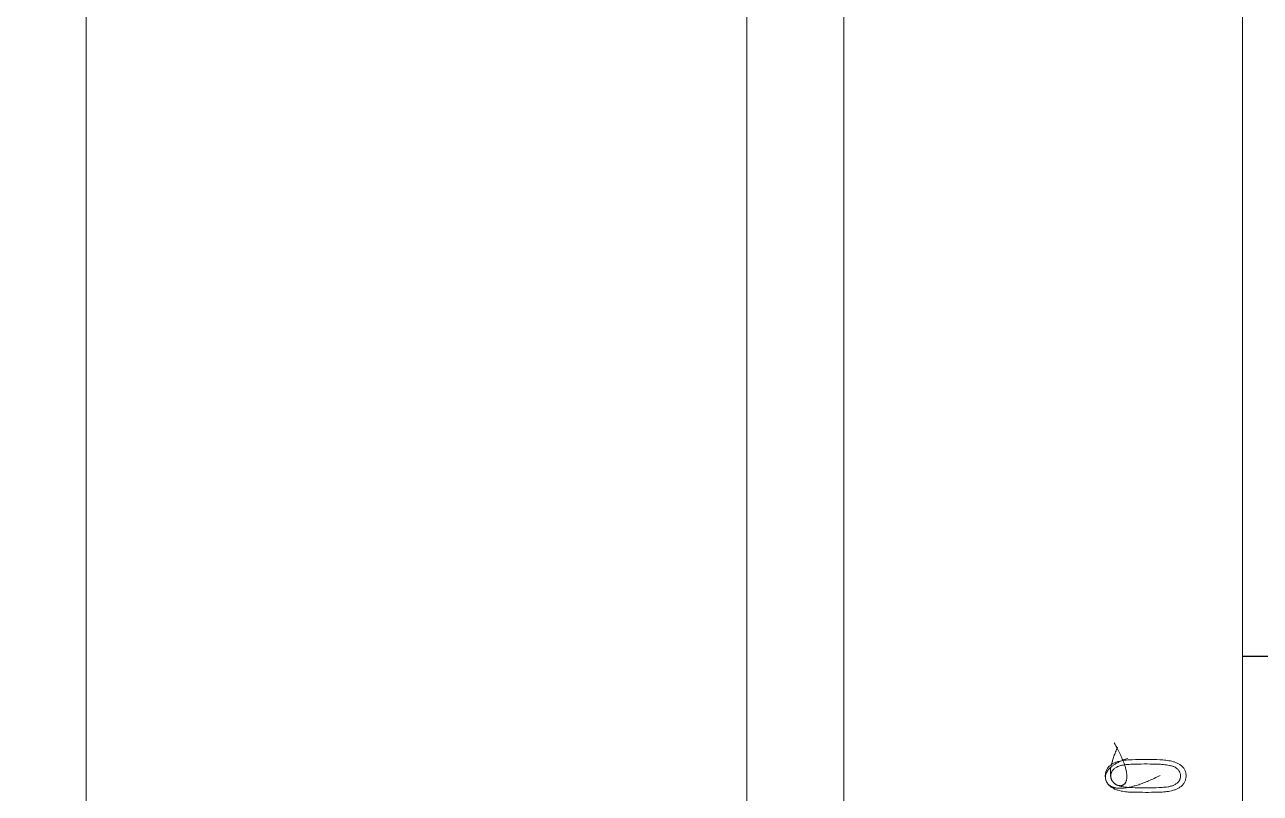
# Model space of a CAD drawing. Header units: millimetres. Extents: x 42356 to 50646, y 31507 to 39566.
# Drawn here: x 47878.15 to 47899.84, y 33833.09 to 33846.57 of the extents above; entities that cross this region are included whole.
import ezdxf

# ---------------------------------------------------------------- set-up
doc = ezdxf.new("R2010")
doc.units = ezdxf.units.MM
doc.set_wipeout_variables(frame=1)
doc.layers.add('000-PI-Oprema', color=30, linetype='Continuous', lineweight=5)
doc.layers.add('004-PI-DIN Šina', color=3, linetype='Continuous')

# ---------------------------------------------------------------- blocks, each defined once
blk = doc.blocks.new('*U116')
at = {"layer": '004-PI-DIN Šina'}
blk.add_lwpolyline([(650, -17.5), (650, 17.5), (0, 17.5), (0, -17.5)], close=True, dxfattribs=at)
blk = doc.blocks.new('PLC_CARD')
at = {"layer": '000-PI-Oprema'}
for p, q in [((0, 28.476), (15, 28.476)), ((15, 28.476), (15, 16.976)), ((5.096, 26.895), (5.677, 27.476)), ((5.677, 27.476), (9.323, 27.476)), ((9.323, 27.476), (9.904, 26.895)), ((3.257, 25.905), (4.672, 27.319)), ((4.672, 27.319), (5.096, 26.895)), ((9.904, 26.895), (10.328, 27.319)), ((10.328, 27.319), (11.743, 25.905)), ((3.682, 25.481), (3.257, 25.905)), ((11.743, 25.905), (11.318, 25.481)), ((3.1, 24.899), (3.682, 25.481)), ((11.318, 25.481), (11.9, 24.899)), ((3.1, 21.233), (3.1, 24.899)), ((11.9, 24.899), (11.9, 21.233)), ((1.597, 19.73), (3.1, 21.233)), ((11.9, 21.233), (13.403, 19.73)), ((4.143, 17.184), (1.597, 19.73)), ((13.403, 19.73), (10.857, 17.184)), ((5.635, 18.676), (4.143, 17.184)), ((9.365, 18.676), (5.635, 18.676)), ((10.857, 17.184), (9.365, 18.676)), ((0, 16.976), (15, 16.976)), ((15, 16.976), (15, 16.476)), ((0, 16.476), (15, 16.476)), ((0, 16.376), (15, 16.376)), ((15, 16.476), (15, 16.376)), ((15, 16.376), (15, -16.376))]:
    blk.add_line(p, q, dxfattribs=at)
blk.add_wipeout([(0, 54.264), (4.898, 54.264), (4.898, 54.031), (5.717, 54.031), (5.717, 56.214), (9.283, 56.214), (9.283, 54.031), (10.09, 54.031), (10.09, 54.264), (15, 54.264), (15, -15.036), (10.09, -15.036), (10.09, -14.803), (9.283, -14.804), (9.283, -16.986), (5.717, -16.986), (5.717, -14.803), (4.898, -14.803), (4.898, -15.036), (0, -15.036)]).dxf.layer = '000-PI-Oprema'
for p, q in [((15, 44.882), (15, -13.352)), ((1.7, 13.514), (1.7, 38.214)), ((13.3, 38.214), (13.3, 13.514))]:
    blk.add_line(p, q, dxfattribs=at)
blk = doc.blocks.new('6ES7193-6PA00-0AA0')
blk.add_wipeout([(47315.581, 38480.041), (47322.581, 38480.041), (47322.581, 38362.904), (47315.581, 38362.904)])
at = {"layer": '000-PI-Oprema'}
for p, q in [((47315.581, 38362.904), (47315.581, 38480.041)), ((47322.581, 38362.904), (47322.581, 38480.041)), ((47320.173, 38439.121), (47320.173, 38439.12)), ((47320.288, 38439.048), (47320.287, 38439.051)), ((47321.591, 38439.127), (47321.591, 38439.128))]:
    blk.add_line(p, q, dxfattribs=at)
for points in [[(47320.329, 38439.703), (47320.344, 38439.676), (47320.359, 38439.65), (47320.373, 38439.625), (47320.386, 38439.6), (47320.399, 38439.575), (47320.411, 38439.551), (47320.423, 38439.528), (47320.434, 38439.505), (47320.444, 38439.483), (47320.454, 38439.462), (47320.463, 38439.44), (47320.472, 38439.42), (47320.48, 38439.4), (47320.488, 38439.38), (47320.496, 38439.361), (47320.502, 38439.343), (47320.509, 38439.324), (47320.514, 38439.307), (47320.52, 38439.29), (47320.525, 38439.273), (47320.529, 38439.257), (47320.533, 38439.242), (47320.537, 38439.226), (47320.54, 38439.212), (47320.543, 38439.197), (47320.545, 38439.184), (47320.547, 38439.17), (47320.549, 38439.158), (47320.55, 38439.145), (47320.551, 38439.133), (47320.551, 38439.122), (47320.551, 38439.11), (47320.551, 38439.1), (47320.551, 38439.089), (47320.55, 38439.08), (47320.549, 38439.07), (47320.547, 38439.061), (47320.546, 38439.052), (47320.544, 38439.044), (47320.541, 38439.036), (47320.539, 38439.029), (47320.536, 38439.022), (47320.533, 38439.015), (47320.53, 38439.009), (47320.526, 38439.003), (47320.523, 38438.997), (47320.519, 38438.992), (47320.515, 38438.987), (47320.511, 38438.982), (47320.506, 38438.978), (47320.502, 38438.974), (47320.497, 38438.971), (47320.492, 38438.968), (47320.487, 38438.965), (47320.482, 38438.962), (47320.477, 38438.96), (47320.471, 38438.958), (47320.466, 38438.956), (47320.46, 38438.955), (47320.455, 38438.954), (47320.443, 38438.953), (47320.431, 38438.952), (47320.42, 38438.953), (47320.408, 38438.955), (47320.396, 38438.958), (47320.384, 38438.962), (47320.373, 38438.967), (47320.361, 38438.973), (47320.35, 38438.98), (47320.34, 38438.987), (47320.33, 38438.995), (47320.32, 38439.004), (47320.311, 38439.014), (47320.303, 38439.024), (47320.295, 38439.035), (47320.289, 38439.046), (47320.283, 38439.058), (47320.278, 38439.071), (47320.274, 38439.084), (47320.272, 38439.097), (47320.27, 38439.111), (47320.27, 38439.124), (47320.27, 38439.138), (47320.272, 38439.151), (47320.274, 38439.164), (47320.278, 38439.177), (47320.28, 38439.183), (47320.283, 38439.189), (47320.285, 38439.195), (47320.289, 38439.201), (47320.295, 38439.212), (47320.303, 38439.223), (47320.312, 38439.233), (47320.321, 38439.242), (47320.331, 38439.251), (47320.342, 38439.259), (47320.353, 38439.267), (47320.365, 38439.274), (47320.377, 38439.28), (47320.389, 38439.286), (47320.401, 38439.291), (47320.413, 38439.296), (47320.426, 38439.3), (47320.438, 38439.304), (47320.451, 38439.307), (47320.464, 38439.31), (47320.477, 38439.313), (47320.49, 38439.315), (47320.516, 38439.319), (47320.542, 38439.322), (47320.568, 38439.324), (47320.594, 38439.326), (47320.62, 38439.328), (47320.646, 38439.329), (47320.698, 38439.331), (47320.751, 38439.332), (47320.803, 38439.332), (47320.855, 38439.333), (47320.907, 38439.333), (47320.96, 38439.332), (47321.012, 38439.332), (47321.065, 38439.331), (47321.091, 38439.33), (47321.117, 38439.329), (47321.143, 38439.328), (47321.168, 38439.326), (47321.194, 38439.323), (47321.22, 38439.32), (47321.246, 38439.317), (47321.272, 38439.313), (47321.298, 38439.308), (47321.312, 38439.305), (47321.325, 38439.302), (47321.338, 38439.299), (47321.35, 38439.295), (47321.363, 38439.291), (47321.375, 38439.286), (47321.387, 38439.281), (47321.399, 38439.275), (47321.41, 38439.268), (47321.421, 38439.261), (47321.431, 38439.253), (47321.441, 38439.244), (47321.45, 38439.235), (47321.458, 38439.224), (47321.466, 38439.214), (47321.473, 38439.202), (47321.479, 38439.19), (47321.484, 38439.178), (47321.488, 38439.165), (47321.491, 38439.152), (47321.493, 38439.139), (47321.493, 38439.125), (47321.493, 38439.112), (47321.492, 38439.098), (47321.49, 38439.085), (47321.486, 38439.073), (47321.484, 38439.066), (47321.482, 38439.06), (47321.479, 38439.054), (47321.476, 38439.048), (47321.473, 38439.043), (47321.469, 38439.037), (47321.462, 38439.026), (47321.453, 38439.016), (47321.444, 38439.007), (47321.434, 38438.998), (47321.423, 38438.99), (47321.412, 38438.982), (47321.4, 38438.975), (47321.388, 38438.968), (47321.376, 38438.962), (47321.364, 38438.957), (47321.352, 38438.952), (47321.339, 38438.948), (47321.327, 38438.944), (47321.314, 38438.941), (47321.301, 38438.938), (47321.288, 38438.935), (47321.275, 38438.933), (47321.25, 38438.929), (47321.223, 38438.926), (47321.197, 38438.924), (47321.171, 38438.922), (47321.119, 38438.919), (47321.067, 38438.917), (47321.014, 38438.916), (47320.962, 38438.915), (47320.91, 38438.915), (47320.858, 38438.915), (47320.805, 38438.915), (47320.753, 38438.915), (47320.7, 38438.916), (47320.648, 38438.918), (47320.623, 38438.919), (47320.597, 38438.921), (47320.571, 38438.923), (47320.545, 38438.925), (47320.519, 38438.928)], [(47320.519, 38438.928), (47320.493, 38438.932), (47320.466, 38438.937), (47320.453, 38438.94), (47320.44, 38438.943), (47320.427, 38438.946), (47320.414, 38438.95), (47320.402, 38438.954), (47320.389, 38438.959), (47320.377, 38438.964), (47320.366, 38438.97), (47320.355, 38438.977), (47320.344, 38438.984), (47320.333, 38438.992), (47320.324, 38439.001), (47320.314, 38439.01), (47320.306, 38439.02), (47320.298, 38439.032), (47320.294, 38439.038), (47320.29, 38439.044), (47320.287, 38439.05), (47320.284, 38439.057), (47320.281, 38439.064), (47320.278, 38439.071), (47320.275, 38439.078), (47320.273, 38439.086), (47320.271, 38439.094), (47320.269, 38439.102), (47320.267, 38439.111), (47320.266, 38439.12), (47320.264, 38439.129), (47320.263, 38439.138), (47320.262, 38439.148), (47320.262, 38439.158), (47320.262, 38439.168), (47320.262, 38439.179), (47320.262, 38439.19), (47320.262, 38439.201), (47320.263, 38439.213), (47320.264, 38439.225), (47320.266, 38439.237), (47320.267, 38439.25), (47320.269, 38439.263), (47320.272, 38439.276), (47320.274, 38439.29), (47320.277, 38439.304), (47320.28, 38439.319), (47320.284, 38439.334), (47320.288, 38439.349), (47320.292, 38439.365), (47320.297, 38439.381), (47320.301, 38439.397), (47320.307, 38439.414), (47320.312, 38439.432), (47320.318, 38439.449), (47320.325, 38439.468), (47320.331, 38439.486), (47320.339, 38439.505), (47320.346, 38439.525), (47320.354, 38439.545), (47320.362, 38439.565), (47320.371, 38439.586), (47320.38, 38439.607), (47320.39, 38439.629)], [(47321.139, 38439.132), (47321.112, 38439.119), (47321.085, 38439.106), (47321.059, 38439.093), (47321.033, 38439.081), (47321.007, 38439.069), (47320.983, 38439.058), (47320.958, 38439.048), (47320.934, 38439.037), (47320.911, 38439.027), (47320.888, 38439.018), (47320.865, 38439.009), (47320.843, 38439.001), (47320.821, 38438.992), (47320.8, 38438.985), (47320.779, 38438.977), (47320.759, 38438.97), (47320.739, 38438.964), (47320.719, 38438.958), (47320.7, 38438.952), (47320.681, 38438.947), (47320.663, 38438.941), (47320.645, 38438.937), (47320.627, 38438.933), (47320.61, 38438.929), (47320.594, 38438.925), (47320.577, 38438.922), (47320.561, 38438.919), (47320.546, 38438.916), (47320.531, 38438.914), (47320.516, 38438.912), (47320.501, 38438.91), (47320.487, 38438.909), (47320.474, 38438.908), (47320.46, 38438.907), (47320.447, 38438.907), (47320.435, 38438.906), (47320.423, 38438.907), (47320.411, 38438.907), (47320.399, 38438.908), (47320.388, 38438.908), (47320.377, 38438.91), (47320.367, 38438.911), (47320.356, 38438.913), (47320.346, 38438.915), (47320.337, 38438.917), (47320.328, 38438.919), (47320.319, 38438.922), (47320.31, 38438.924), (47320.302, 38438.927), (47320.294, 38438.931), (47320.286, 38438.934), (47320.279, 38438.938), (47320.271, 38438.941), (47320.265, 38438.945), (47320.258, 38438.95), (47320.252, 38438.954), (47320.246, 38438.958), (47320.24, 38438.963), (47320.229, 38438.973), (47320.22, 38438.983), (47320.211, 38438.994), (47320.203, 38439.005), (47320.196, 38439.017), (47320.191, 38439.029), (47320.186, 38439.042), (47320.182, 38439.054), (47320.178, 38439.068), (47320.176, 38439.081), (47320.174, 38439.094), (47320.173, 38439.108), (47320.173, 38439.121), (47320.173, 38439.135), (47320.174, 38439.149), (47320.176, 38439.162), (47320.178, 38439.176), (47320.181, 38439.189), (47320.185, 38439.202), (47320.189, 38439.215), (47320.194, 38439.227), (47320.2, 38439.239), (47320.207, 38439.25), (47320.214, 38439.262), (47320.223, 38439.272), (47320.231, 38439.282), (47320.241, 38439.292), (47320.251, 38439.301), (47320.261, 38439.31), (47320.272, 38439.318), (47320.284, 38439.326), (47320.295, 38439.333), (47320.307, 38439.34), (47320.319, 38439.347), (47320.332, 38439.352), (47320.344, 38439.358), (47320.357, 38439.363), (47320.369, 38439.367), (47320.382, 38439.372), (47320.395, 38439.375), (47320.408, 38439.379), (47320.434, 38439.385), (47320.46, 38439.39), (47320.487, 38439.394), (47320.514, 38439.398), (47320.54, 38439.401), (47320.567, 38439.403), (47320.594, 38439.405), (47320.621, 38439.406), (47320.647, 38439.408), (47320.701, 38439.409), (47320.755, 38439.41), (47320.809, 38439.411), (47320.862, 38439.411), (47320.916, 38439.411), (47320.97, 38439.41), (47321.023, 38439.41), (47321.077, 38439.409), (47321.131, 38439.407), (47321.158, 38439.406), (47321.184, 38439.404), (47321.211, 38439.402), (47321.237, 38439.399), (47321.264, 38439.395), (47321.29, 38439.391), (47321.317, 38439.386), (47321.343, 38439.38), (47321.37, 38439.373), (47321.383, 38439.369), (47321.395, 38439.364), (47321.408, 38439.36), (47321.421, 38439.354), (47321.433, 38439.349), (47321.445, 38439.343), (47321.457, 38439.337), (47321.469, 38439.33), (47321.48, 38439.323), (47321.491, 38439.315), (47321.502, 38439.307), (47321.512, 38439.298), (47321.522, 38439.289), (47321.532, 38439.279), (47321.54, 38439.269), (47321.549, 38439.258), (47321.556, 38439.247), (47321.563, 38439.235), (47321.57, 38439.223), (47321.575, 38439.211), (47321.58, 38439.198), (47321.584, 38439.185), (47321.587, 38439.172), (47321.589, 38439.159), (47321.591, 38439.145), (47321.591, 38439.132), (47321.591, 38439.118), (47321.59, 38439.105), (47321.589, 38439.091), (47321.586, 38439.078), (47321.583, 38439.064), (47321.579, 38439.051), (47321.575, 38439.038), (47321.569, 38439.026), (47321.563, 38439.013), (47321.557, 38439.001), (47321.549, 38438.99), (47321.541, 38438.979), (47321.533, 38438.968), (47321.524, 38438.958), (47321.514, 38438.949), (47321.504, 38438.94), (47321.494, 38438.932), (47321.483, 38438.924), (47321.471, 38438.917), (47321.46, 38438.91), (47321.448, 38438.903), (47321.436, 38438.897), (47321.423, 38438.892), (47321.41, 38438.887), (47321.398, 38438.882), (47321.385, 38438.877), (47321.372, 38438.873), (47321.359, 38438.869), (47321.333, 38438.863), (47321.307, 38438.857), (47321.28, 38438.853), (47321.254, 38438.849), (47321.227, 38438.846), (47321.2, 38438.843), (47321.173, 38438.841), (47321.147, 38438.84), (47321.093, 38438.837), (47321.039, 38438.836), (47320.986, 38438.836), (47320.932, 38438.835), (47320.878, 38438.835), (47320.825, 38438.836), (47320.771, 38438.836), (47320.717, 38438.836), (47320.663, 38438.837), (47320.637, 38438.838), (47320.61, 38438.84)], [(47320.61, 38438.84), (47320.583, 38438.841), (47320.556, 38438.844), (47320.53, 38438.847), (47320.503, 38438.85), (47320.476, 38438.854), (47320.45, 38438.859), (47320.424, 38438.865), (47320.398, 38438.872), (47320.385, 38438.875), (47320.372, 38438.879), (47320.359, 38438.884), (47320.347, 38438.889), (47320.334, 38438.894), (47320.322, 38438.9), (47320.31, 38438.906), (47320.298, 38438.912), (47320.287, 38438.92), (47320.275, 38438.928), (47320.264, 38438.936), (47320.254, 38438.945), (47320.244, 38438.954), (47320.234, 38438.964), (47320.225, 38438.974), (47320.217, 38438.985), (47320.209, 38438.996), (47320.202, 38439.008), (47320.195, 38439.019), (47320.19, 38439.032), (47320.185, 38439.044), (47320.181, 38439.057), (47320.178, 38439.07), (47320.176, 38439.084), (47320.175, 38439.097), (47320.175, 38439.111), (47320.177, 38439.125), (47320.178, 38439.132), (47320.179, 38439.139), (47320.181, 38439.147), (47320.183, 38439.154), (47320.186, 38439.161), (47320.188, 38439.168), (47320.192, 38439.176), (47320.195, 38439.183), (47320.199, 38439.191), (47320.203, 38439.198), (47320.207, 38439.205), (47320.212, 38439.213), (47320.218, 38439.22), (47320.223, 38439.228), (47320.229, 38439.235), (47320.236, 38439.243), (47320.243, 38439.25), (47320.25, 38439.258), (47320.258, 38439.265), (47320.266, 38439.273), (47320.274, 38439.28), (47320.283, 38439.287), (47320.293, 38439.295), (47320.303, 38439.302), (47320.313, 38439.31), (47320.324, 38439.317), (47320.335, 38439.324), (47320.347, 38439.332), (47320.359, 38439.339), (47320.372, 38439.346), (47320.385, 38439.354), (47320.399, 38439.361), (47320.413, 38439.368), (47320.428, 38439.375), (47320.443, 38439.382), (47320.459, 38439.389), (47320.476, 38439.396), (47320.492, 38439.403), (47320.51, 38439.41), (47320.528, 38439.417), (47320.546, 38439.424), (47320.566, 38439.43)], [(47320.273, 38439.092), (47320.272, 38439.095), (47320.272, 38439.098), (47320.271, 38439.1), (47320.271, 38439.103), (47320.271, 38439.106), (47320.27, 38439.109), (47320.27, 38439.111), (47320.27, 38439.114), (47320.27, 38439.117), (47320.27, 38439.12), (47320.27, 38439.122), (47320.27, 38439.125)], [(47320.276, 38439.079), (47320.275, 38439.081), (47320.275, 38439.084), (47320.274, 38439.087), (47320.273, 38439.089)], [(47320.286, 38439.053), (47320.284, 38439.056), (47320.283, 38439.058), (47320.282, 38439.061), (47320.281, 38439.063), (47320.28, 38439.066), (47320.279, 38439.068), (47320.278, 38439.071), (47320.278, 38439.073), (47320.277, 38439.076)], [(47320.295, 38439.036), (47320.293, 38439.039), (47320.292, 38439.041), (47320.291, 38439.043), (47320.289, 38439.046)], [(47320.334, 38438.992), (47320.332, 38438.994), (47320.33, 38438.996), (47320.328, 38438.997), (47320.326, 38438.999), (47320.324, 38439.001), (47320.322, 38439.003), (47320.32, 38439.005), (47320.318, 38439.007), (47320.316, 38439.009), (47320.314, 38439.011), (47320.313, 38439.013), (47320.311, 38439.015), (47320.309, 38439.017), (47320.307, 38439.019), (47320.306, 38439.021), (47320.304, 38439.023), (47320.302, 38439.025), (47320.301, 38439.027), (47320.299, 38439.03), (47320.298, 38439.032), (47320.296, 38439.034)]]:
    blk.add_lwpolyline(points, dxfattribs=at)

msp = doc.modelspace()

# ---------------------------------------------------------------- block references
msp.add_blockref('*U116', (47497.526, 33817.989))

# ---------------------------------------------------------------- next in the draw order: wipeouts: each hides what was drawn before it
msp.add_wipeout([(47877.526, 33874.308), (47892.526, 33874.308), (47892.526, 33757.271), (47877.526, 33757.271)]).dxf.layer = '000-PI-Oprema'

# ---------------------------------------------------------------- next in the draw order: block references
at = {"layer": '000-PI-Oprema'}
msp.add_blockref('PLC_CARD', (47877.526, 33818.095), dxfattribs=at)

# ---------------------------------------------------------------- next in the draw order: block references
msp.add_blockref('6ES7193-6PA00-0AA0', (576.945, -4605.732), dxfattribs=at)

doc.saveas('drawing.dxf')
